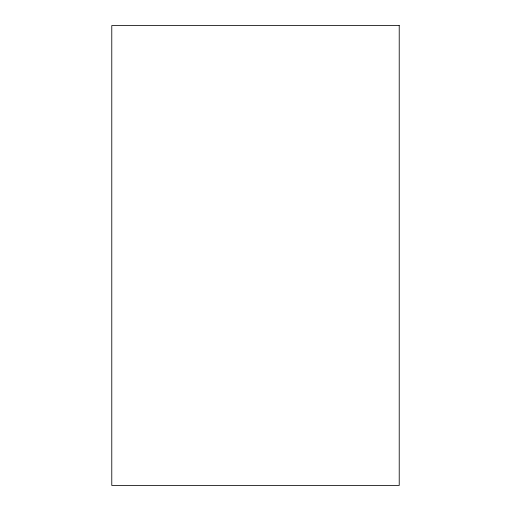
<?xml version="1.0" encoding="UTF-8"?>
<svg xmlns="http://www.w3.org/2000/svg" width="511" height="511" viewBox="0 0 511 511"><rect width="100%" height="100%" fill="white"/><g stroke="black" fill="none" stroke-linecap="round" stroke-linejoin="round"><path stroke-width="0.77" d="M399.219 25.55L111.781 25.55L111.781 485.45L399.219 485.45L399.219 25.55"/></g></svg>
